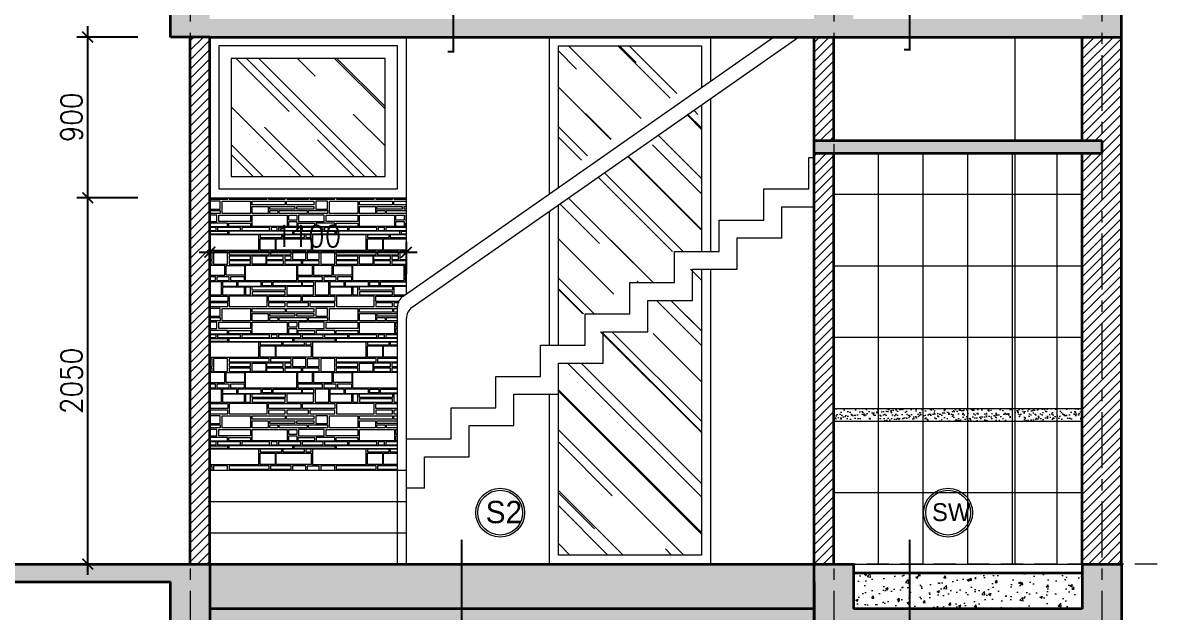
# Model space of a CAD drawing. Header units: millimetres. Extents: x -529782 to -142003, y -492574 to -273331.
# Drawn here: x -259214 to -252856, y -405222 to -401922 of the extents above; entities that cross this region are included whole.
import ezdxf

# ---------------------------------------------------------------- set-up
doc = ezdxf.new("R2010")
doc.units = ezdxf.units.MM
doc.header["$LTSCALE"] = 500
doc.header["$MEASUREMENT"] = 0
doc.header["$PDMODE"] = 3
doc.linetypes.add('CENTER', pattern=[2, 1.25, -0.25, 0.25, -0.25])
doc.linetypes.add('HIDDEN', pattern=[0.375, 0.25, -0.125])
doc.layers.get('0').update_dxf_attribs({"linetype": 'CONTINUOUS', "lineweight": 13})
doc.layers.get('Defpoints').update_dxf_attribs({"color": 255, "linetype": 'CONTINUOUS', "lineweight": 13})
for name, color, linetype, lineweight in [('1.cat 30', 30, 'CONTINUOUS', 35), ('1.cot', 2, 'CONTINUOUS', 35), ('2.thay 145', 145, 'CONTINUOUS', 18), ('3.manh 08', 8, 'CONTINUOUS', 9), ('4.dim 08', 8, 'CONTINUOUS', 13), ('5.noi that 15', 15, 'CONTINUOUS', 9), ('6.khuat 75', 75, 'HIDDEN', 18), ('7.tim 67', 67, 'CENTER', 9), ('8.vat lieu 08', 8, 'CONTINUOUS', 5), ('9.text \xad white', 7, 'CONTINUOUS', 15), ('CA.thay 145', 145, 'CONTINUOUS', 18)]:
    doc.layers.add(name, color=color, linetype=linetype, lineweight=lineweight)
doc.styles.add('CA.JSC1', font='')
doc.styles.get("Standard").update_dxf_attribs({"font": 'txt.shx', "width": 0.9})
doc.styles.get('CA.JSC1').set_extended_font_data('.VnAvantH')
doc.dimstyles.new('CA 60', dxfattribs={"dimscale": 0, "dimtxt": 120, "dimasz": 60, "dimexe": 60, "dimexo": 0, "dimgap": 30, "dimtad": 1, "dimdec": 0, "dimzin": 0, "dimdsep": 46, "dimtxsty": 'Standard', "dimblk": 'ARCHTICK', "dimcen": 0.09, "dimdle": 60, "dimclrd": 256, "dimclre": 256, "dimclrt": 7, "dimadec": 0, "dimazin": 0, "dimtfac": 1, "dimtdec": 0, "dimtix": 1, "dimtmove": 2, "dimatfit": 3, "dimldrblk": 'DOT', "dimfxl": 1, "dimtolj": 1, "dimtzin": 0, "dimarcsym": 0})
pattern_1 = [(45, (-63719.4, 0), (-26.5165043, 26.5165043), [])]

# ---------------------------------------------------------------- blocks, each defined once
blk = doc.blocks.new('_ArchTick')
at = {"color": 1, "linetype": 'ByBlock', "const_width": 0.15}
blk.add_lwpolyline([(-0.5, -0.5), (0.5, 0.5)], dxfattribs=at)
blk = doc.blocks.new('*D300')
at = {"layer": '4.dim 08', "lineweight": -2, "transparency": 16777216}
for p, q in [((-258850.4, -405012), (-258850.4, -402842)), ((-258569.4, -402902), (-258910.4, -402902)), ((-258569.4, -404952), (-258910.4, -404952))]:
    blk.add_line(p, q, dxfattribs=at)
at = {"layer": 'Defpoints', "color": 0, "transparency": 16777216}
for p in [(-258850.4, -402902), (-258569.4, -402902), (-258569.4, -404952)]:
    blk.add_point(p, dxfattribs=at)
at = {"layer": '4.dim 08', "lineweight": -2, "transparency": 16777216, "xscale": 60, "yscale": 60, "zscale": 60}
for p, rotation in [((-258850.4, -402902), 90), ((-258850.4, -404952), 270)]:
    blk.add_blockref('_ArchTick', p, dxfattribs=dict(at, rotation=rotation))
at = {"layer": '4.dim 08', "color": 7, "transparency": 16777216, "insert": (-258940.4, -403927), "char_height": 120, "attachment_point": 5, "rotation": 90}
blk.add_mtext('\\A1;2050', dxfattribs=at)
blk = doc.blocks.new('_DOT')
at = {"color": 1, "linetype": 'ByBlock'}
blk.add_line((-0.5, 0), (-1, 0), dxfattribs=at)
at = {"color": 1, "linetype": 'ByBlock', "const_width": 0.5}
blk.add_lwpolyline([(-0.25, 0, 1), (0.25, 0, 1)], format="xyb", close=True, dxfattribs=at)
blk = doc.blocks.new('*D301')
at = {"layer": '4.dim 08', "lineweight": -2, "transparency": 16777216}
for p, q in [((-258850.4, -402962), (-258850.4, -401942)), ((-258569.4, -402002), (-258910.4, -402002)), ((-258569.4, -402902), (-258910.4, -402902))]:
    blk.add_line(p, q, dxfattribs=at)
at = {"layer": 'Defpoints', "color": 0, "transparency": 16777216}
for p in [(-258850.4, -402002), (-258569.4, -402002), (-258569.4, -402902)]:
    blk.add_point(p, dxfattribs=at)
at = {"layer": '4.dim 08', "lineweight": -2, "transparency": 16777216, "xscale": 60, "yscale": 60, "zscale": 60}
for p, rotation in [((-258850.4, -402002), 90), ((-258850.4, -402902), 270)]:
    blk.add_blockref('_ArchTick', p, dxfattribs=dict(at, rotation=rotation))
at = {"layer": '4.dim 08', "color": 7, "transparency": 16777216, "insert": (-258940.4, -402452), "char_height": 120, "attachment_point": 5, "rotation": 90}
blk.add_mtext('\\A1;900', dxfattribs=at)
blk = doc.blocks.new('*D302')
at = {"layer": '4.dim 08', "lineweight": -2, "transparency": 16777216}
for p, q in [((-258227.2, -403206.5), (-257007.2, -403206.5)), ((-258167.2, -403328), (-258167.2, -403146.5)), ((-257067.2, -403328), (-257067.2, -403146.5))]:
    blk.add_line(p, q, dxfattribs=at)
at = {"layer": 'Defpoints', "color": 0, "transparency": 16777216}
for p in [(-257067.2, -403206.5), (-258167.2, -403328), (-257067.2, -403328)]:
    blk.add_point(p, dxfattribs=at)
at = {"layer": '4.dim 08', "lineweight": -2, "transparency": 16777216, "xscale": 60, "yscale": 60, "zscale": 60, "rotation": 180}
blk.add_blockref('_ArchTick', (-258167.2, -403206.5), dxfattribs=at)
at = {"layer": '4.dim 08', "lineweight": -2, "transparency": 16777216, "xscale": 60, "yscale": 60, "zscale": 60}
blk.add_blockref('_ArchTick', (-257067.2, -403206.5), dxfattribs=at)
at = {"layer": '4.dim 08', "color": 7, "transparency": 16777216, "insert": (-257617.2, -403116.5), "char_height": 120, "attachment_point": 5}
blk.add_mtext('\\A1;1100', dxfattribs=at)

msp = doc.modelspace()

# ---------------------------------------------------------------- hatches: boundary and pattern name
at = {"layer": '1.cot'}
for points in [[(-258167.2, -401652), (-259889.4, -401652), (-259889.4, -401752), (-258387.2, -401752), (-258387.2, -402002), (-258167.2, -402002), (-257067.2, -402002), (-253287.2, -402002), (-253067.2, -402002), (-253067.2, -401652), (-253287.2, -401652), (-253287.2, -401902), (-254567.2, -401902), (-254567.2, -401652), (-254787.2, -401652), (-254787.2, -401902), (-258167.2, -401902)], [(-253177.2, -402582), (-254787.2, -402582), (-254787.2, -402652), (-253177.2, -402652)], [(-253067.2, -404952), (-253287.2, -404952), (-253287.2, -405202), (-254211.9, -405202), (-254211.9, -405302), (-253287.2, -405302), (-253067.2, -405302)], [(-254787.2, -405202), (-258167.2, -405202), (-258167.2, -405302), (-257067.2, -405302), (-254787.2, -405302)]]:
    msp.add_hatch(color=256, dxfattribs=at).paths.add_polyline_path(points)
h = msp.add_hatch(color=256, dxfattribs=at)
h.paths.add_polyline_path([(-258167.2, -405302), (-258167.2, -404952), (-262077.2, -404952), (-262077.2, -405202), (-263177.2, -405202), (-263177.2, -404952), (-263397.2, -404952), (-263397.2, -405302), (-261857.2, -405302), (-261857.2, -405052), (-258387.2, -405052), (-258387.2, -405302)])
h.paths.add_polyline_path([(-254787.2, -404952), (-254787.2, -405302), (-254211.9, -405302), (-254211.9, -405202), (-254567.2, -405202), (-254567.2, -404952)])
at = {"layer": '4.dim 08'}
h = msp.add_hatch(dxfattribs=at)
h.set_pattern_fill('AR-SAND', color=256, scale=20, style=0)
h.set_pattern_definition([(37.5, (1926.645, 0), (-1.2598672, 38.5364754), [0, -30.4, 0, -34, 0, -32.5]), (7.5, (1926.645, 0), (35.395534, 56.4429213), [0, -16.4, 0, -27.4, 0, -10.5]), (327.5, (1902.045, 0), (62.2828372, 0.113181), [0, -10, 0, -36, 0, -47]), (317.5, (1902.045, 0), (60.122532, 17.553511), [0, -5, 0, -23.6, 0, -27])])
h.paths.add_polyline_path([(-254427.2, -404082), (-254677.2, -404082), (-254677.2, -404152), (-254427.2, -404152)])
h.paths.add_polyline_path([(-254177.2, -404082), (-254427.2, -404082), (-254427.2, -404152), (-254177.2, -404152)])
h.paths.add_polyline_path([(-253927.2, -404082), (-254177.2, -404082), (-254177.2, -404152), (-253927.2, -404152)])
h.paths.add_polyline_path([(-253677.2, -404082), (-253927.2, -404082), (-253927.2, -404152), (-253677.2, -404152)])
h.paths.add_polyline_path([(-253427.2, -404082), (-253662.2, -404082), (-253662.2, -404152), (-253427.2, -404152)])
h.paths.add_polyline_path([(-253287.2, -404082), (-253427.2, -404082), (-253427.2, -404152), (-253287.2, -404152)])
at = {"layer": '8.vat lieu 08'}
h = msp.add_hatch(dxfattribs=at)
h.set_pattern_fill('ANSI31', color=256, scale=300, style=0)
h.set_pattern_definition(pattern_1)
h.paths.add_polyline_path([(-254567.2, -408752), (-254787.2, -408752), (-254787.2, -409402), (-254567.2, -409402)])
h.paths.add_polyline_path([(-254567.2, -408202), (-254787.2, -408202), (-254787.2, -408652), (-254567.2, -408652)])
h.paths.add_polyline_path([(-254567.2, -405302), (-254787.2, -405302), (-254787.2, -405902), (-254567.2, -405902)])
h.paths.add_polyline_path([(-254677.2, -402652), (-254787.2, -402652), (-254787.2, -404952), (-254677.2, -404952)])
h.paths.add_polyline_path([(-254677.2, -402002), (-254787.2, -402002), (-254787.2, -402582), (-254677.2, -402582)])
h.paths.add_polyline_path([(-254677.2, -399352), (-254787.2, -399352), (-254787.2, -399532), (-254677.2, -399532)])
h.paths.add_polyline_path([(-254677.2, -399202), (-254787.2, -399202), (-254787.2, -399282), (-254677.2, -399282)])
h.paths.add_polyline_path([(-253067.2, -398130), (-253177.2, -398130), (-253177.2, -398352), (-253067.2, -398352)])
h = msp.add_hatch(dxfattribs=at)
h.set_pattern_fill('ANSI31', color=256, scale=300, style=0)
h.set_pattern_definition(pattern_1)
h.paths.add_polyline_path([(-253067.2, -398702), (-253287.2, -398702), (-253287.2, -399282), (-253177.2, -399282), (-253177.2, -399352), (-253287.2, -399352), (-253287.2, -401652), (-253067.2, -401652)])
h.paths.add_polyline_path([(-253067.2, -402002), (-253287.2, -402002), (-253287.2, -402582), (-253177.2, -402582), (-253177.2, -402652), (-253287.2, -402652), (-253287.2, -404952), (-253067.2, -404952)])
h.paths.add_polyline_path([(-253067.2, -405302), (-253287.2, -405302), (-253287.2, -408652), (-253067.2, -408652)])
h.paths.add_polyline_path([(-253067.2, -408752), (-253287.2, -408752), (-253287.2, -409402), (-253067.2, -409402)])
h = msp.add_hatch(dxfattribs=at)
h.set_pattern_fill('ANSI31', color=256, scale=300, style=0)
h.set_pattern_definition(pattern_1)
h.paths.add_polyline_path([(-258167.2, -402002), (-258277.2, -402002), (-258277.2, -404952), (-258167.2, -404952)])
h = msp.add_hatch(dxfattribs=at)
h.set_pattern_fill('AR-RROOF', color=256, scale=300, angle=315, style=0)
h.set_pattern_definition([(315, (1836.65, -36466.5), (678.8225, -254.55844), [4500, -600, 1500, -300]), (315, (2224.85, -36642.57), (70.00357, 494.26764), [900, -99, 1800, -225]), (315, (2123.02, -36392.25), (1245.21504, -960.95812), [2400, -420, 1200, -300])])
h.paths.add_polyline_path([(-255417.2, -402221.5), (-255417.2, -402052), (-256217.2, -402052), (-256217.2, -402781.5)])
h.paths.add_polyline_path([(-255417.2, -403302), (-255557.2, -403302), (-255557.2, -403477), (-255807.2, -403477), (-255807.2, -403652), (-256057.2, -403652), (-256057.2, -403827), (-256217.2, -403827), (-256217.2, -404902), (-255417.2, -404902)])
h.paths.add_polyline_path([(-255417.2, -402382.2), (-256217.2, -402942.2), (-256217.2, -403727), (-256157.2, -403727), (-256157.2, -403552), (-255907.2, -403552), (-255907.2, -403377), (-255657.2, -403377), (-255657.2, -403202), (-255417.2, -403202)])
h = msp.add_hatch(dxfattribs=at)
h.set_pattern_fill('AR-RROOF', color=256, scale=300, angle=315, style=0)
h.set_pattern_definition([(315, (30665.15, -36466.5), (678.82251, -254.55844), [4500, -600, 1500, -300]), (315, (31053.35, -36642.57), (70.00357, 494.26764), [900, -99, 1800, -225]), (315, (30951.52, -36392.25), (1245.21504, -960.958116), [2400, -420, 1200, -300])])
h.paths.add_polyline_path([(-257187.2, -402122), (-258047.2, -402122), (-258047.2, -402782), (-257187.2, -402782)])
h = msp.add_hatch(dxfattribs=at)
h.set_pattern_fill('FLDSTONE', color=250, scale=600, style=0, pattern_type=2)
h.set_pattern_definition([(180, (30745, -36074.74), (-7e-14, -600), [74.9442, -525.0558]), (270, (30745, -36027.3), (600, -1e-13), [47.4408, -552.5592]), (180, (30864.93, -36463), (-7e-14, -600), [194.8548, -405.1452]), (270, (30864.93, -36399.33), (600, -1e-13), [63.6702, -536.3298]), (0, (30670.1, -36399.33), (0, 600), [194.8548, -405.1452]), (90, (30670.1, -36463), (-600, 4e-14), [63.6702, -536.3298]), (180, (30919.9, -36463), (-7e-14, -600), [46.2156, -553.7844]), (270, (30919.9, -36434.3), (600, -1e-13), [28.7142, -571.2858]), (0, (30873.7, -36434.3), (0, 600), [46.2156, -553.7844]), (90, (30873.7, -36463), (-600, 4e-14), [28.7142, -571.2858]), (180, (31018.6, -36463), (-7e-14, -600), [91.182, -508.818]), (270, (31018.6, -36444.3), (600, -1e-13), [18.7266, -581.2734]), (0, (30927.4, -36444.3), (0, 600), [91.182, -508.818]), (90, (30927.4, -36463), (-600, 4e-14), [18.7266, -581.2734]), (180, (31072.3, -36399.33), (-7e-14, -600), [143.643, -456.357]), (90, (31072.3, -36434.3), (-600, 4e-14), [34.9566, -565.0434]), (0, (30928.64, -36434.3), (0, 600), [143.643, -456.357]), (270, (30928.64, -36399.33), (600, -1e-13), [34.9566, -565.0434]), (270, (30919.9, -36399.33), (600, -1e-13), [27.4656, -572.5344]), (0, (30873.7, -36399.33), (0, 600), [46.2156, -553.7844]), (90, (30873.7, -36426.8), (-600, 4e-14), [27.4656, -572.5344]), (180, (30919.9, -36426.8), (-7e-14, -600), [46.2156, -553.7844]), (180, (31131, -36444.3), (-7e-14, -600), [103.6728, -496.3272]), (90, (31131, -36463), (-600, 4e-14), [18.7266, -581.2734]), (0, (31027.3, -36463), (0, 600), [103.6728, -496.3272]), (270, (31027.3, -36444.3), (600, -1e-13), [18.7266, -581.2734]), (180, (31259.64, -36463), (-7e-14, -600), [121.1598, -478.8402]), (270, (31259.64, -36444.3), (600, -1e-13), [18.7266, -581.2734]), (0, (31138.5, -36444.3), (0, 600), [121.1598, -478.8402]), (90, (31138.5, -36463), (-600, 4e-14), [18.7266, -581.2734]), (180, (31259.64, -36434.3), (-7e-14, -600), [177.3678, -422.6322]), (270, (31259.64, -36399.33), (600, -1e-13), [34.9566, -565.0434]), (0, (31082.3, -36399.33), (0, 600), [177.3678, -422.6322]), (90, (31082.3, -36434.3), (-600, 4e-14), [34.9566, -565.0434]), (270, (31259.64, -36321.93), (600, -1e-13), [68.664, -531.336]), (0, (31102.26, -36321.93), (0, 600), [157.383, -442.617]), (90, (31102.26, -36390.6), (-600, 4e-14), [68.664, -531.336]), (180, (31259.64, -36390.6), (-7e-14, -600), [157.383, -442.617]), (270, (31089.77, -36373.1), (600, -1e-13), [17.478, -582.522]), (0, (30984.85, -36373.1), (0, 600), [104.922, -495.078]), (90, (30984.85, -36390.6), (-600, 4e-14), [17.478, -582.522]), (180, (31089.77, -36390.6), (-7e-14, -600), [104.922, -495.078]), (0, (31026.06, -36365.6), (0, 600), [63.7026, -536.2974]), (270, (31026.06, -36321.93), (600, -1e-13), [43.6956, -556.3044]), (180, (31089.77, -36321.93), (-7e-14, -600), [63.7026, -536.2974]), (90, (31089.77, -36365.6), (-600, 4e-14), [43.6956, -556.3044]), (0, (30821.2, -36373.1), (0, 600), [154.8846, -445.1154]), (90, (30821.2, -36390.6), (-600, 4e-14), [17.478, -582.522]), (180, (30976.1, -36390.6), (-7e-14, -600), [154.8846, -445.1154]), (270, (30976.1, -36373.1), (600, -1e-13), [17.478, -582.522]), (270, (31014.8, -36350.64), (600, -1e-13), [14.9814, -585.0186]), (0, (30918.64, -36350.64), (0, 600), [96.1782, -503.8218]), (90, (30918.64, -36365.6), (-600, 4e-14), [14.9814, -585.0186]), (180, (31014.8, -36365.6), (-7e-14, -600), [96.1782, -503.8218]), (270, (31014.8, -36321.93), (600, -1e-13), [19.9752, -580.0248]), (0, (30861.2, -36321.93), (0, 600), [153.6354, -446.3646]), (90, (30861.2, -36341.9), (-600, 4e-14), [19.9752, -580.0248]), (180, (31014.8, -36341.9), (-7e-14, -600), [153.6354, -446.3646]), (0, (30767.5, -36350.64), (0, 600), [141.1452, -458.8548]), (90, (30767.5, -36365.6), (-600, 4e-14), [14.9814, -585.0186]), (180, (30908.65, -36365.6), (-7e-14, -600), [141.1452, -458.8548]), (270, (30908.65, -36350.64), (600, -1e-13), [14.9814, -585.0186]), (0, (30767.5, -36373.1), (0, 600), [44.9664, -555.0336]), (90, (30767.5, -36390.6), (-600, 4e-14), [17.478, -582.522]), (180, (30812.5, -36390.6), (-7e-14, -600), [44.9664, -555.0336]), (270, (30812.5, -36373.1), (600, -1e-13), [17.478, -582.522]), (270, (30758.76, -36350.64), (600, -1e-13), [39.9498, -560.0502]), (0, (30670.1, -36350.64), (0, 600), [88.6842, -511.3158]), (90, (30670.1, -36390.6), (-600, 4e-14), [39.9498, -560.0502]), (180, (30758.76, -36390.6), (-7e-14, -600), [88.6842, -511.3158]), (270, (30853.7, -36321.93), (600, -1e-13), [19.9752, -580.0248]), (0, (30670.1, -36321.93), (0, 600), [183.6132, -416.3868]), (90, (30670.1, -36341.9), (-600, 4e-14), [19.9752, -580.0248]), (180, (30853.7, -36341.9), (-7e-14, -600), [183.6132, -416.3868]), (270, (30761.26, -36290.7), (600, -1e-13), [19.9752, -580.0248]), (180, (30853.7, -36290.7), (-7e-14, -600), [92.4312, -507.5688]), (90, (30853.7, -36310.7), (-600, 4e-14), [19.9752, -580.0248]), (0, (30761.26, -36310.7), (0, 600), [92.4312, -507.5688]), (180, (30942.4, -36282), (-7e-14, -600), [181.1154, -418.8846]), (270, (30942.4, -36253.27), (600, -1e-13), [28.7142, -571.2858]), (0, (30761.26, -36253.27), (0, 600), [181.1154, -418.8846]), (90, (30761.26, -36282), (-600, 4e-14), [28.7142, -571.2858]), (180, (30983.6, -36290.7), (-7e-14, -600), [121.1598, -478.8402]), (90, (30983.6, -36310.7), (-600, 4e-14), [19.9752, -580.0248]), (0, (30862.44, -36310.7), (0, 600), [121.1598, -478.8402]), (270, (30862.44, -36290.7), (600, -1e-13), [19.9752, -580.0248]), (180, (31132.24, -36290.7), (-7e-14, -600), [139.896, -460.104]), (90, (31132.24, -36310.7), (-600, 4e-14), [19.9752, -580.0248]), (0, (30992.34, -36310.7), (0, 600), [139.896, -460.104]), (270, (30992.34, -36290.7), (600, -1e-13), [19.9752, -580.0248]), (180, (31132.24, -36282), (-7e-14, -600), [181.1154, -418.8846]), (270, (31132.24, -36253.27), (600, -1e-13), [28.7142, -571.2858]), (0, (30951.1, -36253.27), (0, 600), [181.1154, -418.8846]), (90, (30951.1, -36282), (-600, 4e-14), [28.7142, -571.2858]), (270, (30670.1, -36228.3), (600, -1e-13), [17.478, -582.522]), (180, (30853.7, -36228.3), (-7e-14, -600), [183.6132, -416.3868]), (90, (30853.7, -36245.8), (-600, 4e-14), [17.478, -582.522]), (0, (30670.1, -36245.8), (0, 600), [183.6132, -416.3868]), (270, (30853.7, -36199.6), (600, -1e-13), [19.9752, -580.0248]), (0, (30670.1, -36199.6), (0, 600), [183.6132, -416.3868]), (90, (30670.1, -36219.56), (-600, 4e-14), [19.9752, -580.0248]), (180, (30853.7, -36219.56), (-7e-14, -600), [183.6132, -416.3868]), (180, (31012.3, -36199.6), (-7e-14, -600), [149.8884, -450.1116]), (90, (31012.3, -36245.8), (-600, 4e-14), [46.1922, -553.8078]), (0, (30862.44, -36245.8), (0, 600), [149.8884, -450.1116]), (270, (30862.44, -36199.6), (600, -1e-13), [46.1922, -553.8078]), (180, (30777.5, -36194.6), (-7e-14, -600), [49.9626, -550.0374]), (270, (30777.5, -36173.37), (600, -1e-13), [21.2232, -578.7768]), (0, (30727.54, -36173.37), (0, 600), [49.9626, -550.0374]), (90, (30727.54, -36194.6), (-600, 4e-14), [21.2232, -578.7768]), (180, (30944.9, -36195.84), (-7e-14, -600), [158.6322, -441.3678]), (270, (30944.9, -36173.37), (600, -1e-13), [22.4718, -577.5282]), (0, (30786.24, -36173.37), (0, 600), [158.6322, -441.3678]), (90, (30786.24, -36195.84), (-600, 4e-14), [22.4718, -577.5282]), (180, (31012.3, -36195.84), (-7e-14, -600), [61.2042, -538.7958]), (270, (31012.3, -36173.37), (600, -1e-13), [22.4718, -577.5282]), (0, (30951.1, -36173.37), (0, 600), [61.2042, -538.7958]), (90, (30951.1, -36195.84), (-600, 4e-14), [22.4718, -577.5282]), (180, (31098.5, -36173.37), (-7e-14, -600), [77.4426, -522.5574]), (90, (31098.5, -36245.8), (-600, 4e-14), [72.4092, -527.5908]), (0, (31021.07, -36245.8), (0, 600), [77.4426, -522.5574]), (270, (31021.07, -36173.37), (600, -1e-13), [72.4092, -527.5908]), (180, (31183.45, -36173.37), (-7e-14, -600), [79.9404, -520.0596]), (90, (31183.45, -36197.1), (-600, 4e-14), [23.7204, -576.2796]), (0, (31103.5, -36197.1), (0, 600), [79.9404, -520.0596]), (270, (31103.5, -36173.37), (600, -1e-13), [23.7204, -576.2796]), (180, (31225.9, -36202.1), (-7e-14, -600), [122.409, -477.591]), (90, (31225.9, -36245.8), (-600, 4e-14), [43.6956, -556.3044]), (0, (31103.5, -36245.8), (0, 600), [122.409, -477.591]), (270, (31103.5, -36202.1), (600, -1e-13), [43.6956, -556.3044]), (180, (31259.64, -36202.1), (-7e-14, -600), [27.4794, -572.5206]), (90, (31259.64, -36245.8), (-600, 4e-14), [43.6956, -556.3044]), (0, (31232.16, -36245.8), (0, 600), [27.4794, -572.5206]), (270, (31232.16, -36202.1), (600, -1e-13), [43.6956, -556.3044]), (180, (31352.5, -36253.27), (-7e-14, -600), [211.539, -388.461]), (90, (31352.5, -36310.7), (-600, 4e-14), [57.4284, -542.5716]), (0, (31141, -36310.7), (0, 600), [211.539, -388.461]), (270, (31141, -36253.27), (600, -1e-13), [57.4284, -542.5716]), (180, (31320.04, -36173.37), (-7e-14, -600), [130.3494, -469.6506]), (90, (31320.04, -36197.1), (-600, 4e-14), [23.7204, -576.2796]), (0, (31189.7, -36197.1), (0, 600), [130.3494, -469.6506]), (270, (31189.7, -36173.37), (600, -1e-13), [23.7204, -576.2796]), (270, (30924.9, -36144.65), (600, -1e-13), [21.2232, -578.7768]), (180, (31063.54, -36144.65), (-7e-14, -600), [138.6468, -461.3532]), (90, (31063.54, -36165.9), (-600, 4e-14), [21.2232, -578.7768]), (0, (30924.9, -36165.9), (0, 600), [138.6468, -461.3532]), (270, (30923.64, -36081), (600, -1e-13), [54.9312, -545.0688]), (180, (31006.1, -36081), (-7e-14, -600), [82.4388, -517.5612]), (90, (31006.1, -36135.9), (-600, 4e-14), [54.9312, -545.0688]), (0, (30923.64, -36135.9), (0, 600), [82.4388, -517.5612]), (180, (31117.25, -36081), (-7e-14, -600), [104.922, -495.078]), (90, (31117.25, -36135.9), (-600, 4e-14), [54.9312, -545.0688]), (0, (31012.3, -36135.9), (0, 600), [104.922, -495.078]), (270, (31012.3, -36081), (600, -1e-13), [54.9312, -545.0688]), (180, (31139.7, -36144.65), (-7e-14, -600), [68.6988, -531.3012]), (90, (31139.7, -36165.9), (-600, 4e-14), [21.2232, -578.7768]), (0, (31071.03, -36165.9), (0, 600), [68.6988, -531.3012]), (270, (31071.03, -36144.65), (600, -1e-13), [21.2232, -578.7768]), (180, (31225.9, -36144.65), (-7e-14, -600), [78.6912, -521.3088]), (90, (31225.9, -36165.9), (-600, 4e-14), [21.2232, -578.7768]), (0, (31147.2, -36165.9), (0, 600), [78.6912, -521.3088]), (270, (31147.2, -36144.65), (600, -1e-13), [21.2232, -578.7768]), (180, (31225.9, -36135.9), (-7e-14, -600), [101.175, -498.825]), (270, (31225.9, -36081), (600, -1e-13), [54.9312, -545.0688]), (0, (31124.74, -36081), (0, 600), [101.175, -498.825]), (90, (31124.74, -36135.9), (-600, 4e-14), [54.9312, -545.0688]), (180, (30843.7, -36056), (-7e-14, -600), [93.6804, -506.3196]), (90, (30843.7, -36074.74), (-600, 4e-14), [18.7266, -581.2734]), (0, (30750, -36074.74), (0, 600), [93.6804, -506.3196]), (270, (30750, -36056), (600, -1e-13), [18.7266, -581.2734]), (180, (30944.9, -36056), (-7e-14, -600), [93.6804, -506.3196]), (90, (30944.9, -36074.74), (-600, 4e-14), [18.7266, -581.2734]), (0, (30851.2, -36074.74), (0, 600), [93.6804, -506.3196]), (270, (30851.2, -36056), (600, -1e-13), [18.7266, -581.2734]), (180, (31044.8, -36056), (-7e-14, -600), [93.6804, -506.3196]), (90, (31044.8, -36074.74), (-600, 4e-14), [18.7266, -581.2734]), (0, (30951.1, -36074.74), (0, 600), [93.6804, -506.3196]), (270, (30951.1, -36056), (600, -1e-13), [18.7266, -581.2734]), (180, (31131, -36002.33), (-7e-14, -600), [77.4426, -522.5574]), (90, (31131, -36074.74), (-600, 4e-14), [72.4092, -527.5908]), (0, (31053.54, -36074.74), (0, 600), [77.4426, -522.5574]), (270, (31053.54, -36002.33), (600, -1e-13), [72.4092, -527.5908]), (0, (30670.1, -36027.3), (0, 600), [74.9442, -525.0558]), (90, (30670.1, -36074.74), (-600, 4e-14), [47.4408, -552.5592]), (180, (30842.45, -36028.55), (-7e-14, -600), [93.6804, -506.3196]), (90, (30842.45, -36047.3), (-600, 4e-14), [18.7266, -581.2734]), (0, (30748.8, -36047.3), (0, 600), [93.6804, -506.3196]), (270, (30748.8, -36028.55), (600, -1e-13), [18.7266, -581.2734]), (180, (30887.4, -36028.55), (-7e-14, -600), [36.2232, -563.7768]), (90, (30887.4, -36047.3), (-600, 4e-14), [18.7266, -581.2734]), (0, (30851.2, -36047.3), (0, 600), [36.2232, -563.7768]), (270, (30851.2, -36028.55), (600, -1e-13), [18.7266, -581.2734]), (180, (30887.4, -36002.33), (-7e-14, -600), [116.1636, -483.8364]), (90, (30887.4, -36021.06), (-600, 4e-14), [18.7266, -581.2734]), (0, (30771.25, -36021.06), (0, 600), [116.1636, -483.8364]), (270, (30771.25, -36002.33), (600, -1e-13), [18.7266, -581.2734]), (180, (30968.6, -36002.33), (-7e-14, -600), [73.695, -526.305]), (90, (30968.6, -36047.3), (-600, 4e-14), [44.9436, -555.0564]), (0, (30894.9, -36047.3), (0, 600), [73.695, -526.305]), (270, (30894.9, -36002.33), (600, -1e-13), [44.9436, -555.0564]), (180, (31044.8, -36003.6), (-7e-14, -600), [68.6988, -531.3012]), (90, (31044.8, -36047.3), (-600, 4e-14), [43.6956, -556.3044]), (0, (30976.1, -36047.3), (0, 600), [68.6988, -531.3012]), (270, (30976.1, -36003.6), (600, -1e-13), [43.6956, -556.3044]), (180, (31259.64, -36028.55), (-7e-14, -600), [119.9106, -480.0894]), (90, (31259.64, -36047.3), (-600, 4e-14), [18.7266, -581.2734]), (0, (31139.7, -36047.3), (0, 600), [119.9106, -480.0894]), (270, (31139.7, -36028.55), (600, -1e-13), [18.7266, -581.2734]), (180, (31259.64, -36056), (-7e-14, -600), [119.9106, -480.0894]), (90, (31259.64, -36074.74), (-600, 4e-14), [18.7266, -581.2734]), (0, (31139.7, -36074.74), (0, 600), [119.9106, -480.0894]), (270, (31139.7, -36056), (600, -1e-13), [18.7266, -581.2734]), (180, (30998.6, -35994.84), (-7e-14, -600), [194.8548, -405.1452]), (270, (30998.6, -35931.17), (600, -1e-13), [63.6702, -536.3298]), (0, (30803.7, -35931.17), (0, 600), [194.8548, -405.1452]), (90, (30803.7, -35994.84), (-600, 4e-14), [63.6702, -536.3298]), (270, (30797.5, -35931.17), (600, -1e-13), [63.6702, -536.3298]), (0, (30713.8, -35931.17), (0, 600), [83.688, -516.312]), (90, (30713.8, -35994.84), (-600, 4e-14), [63.6702, -536.3298]), (180, (30797.5, -35994.84), (-7e-14, -600), [83.688, -516.312]), (180, (30834.96, -35909.95), (-7e-14, -600), [121.1598, -478.8402]), (90, (30834.96, -35924.9), (-600, 4e-14), [14.9814, -585.0186]), (0, (30713.8, -35924.9), (0, 600), [121.1598, -478.8402]), (270, (30713.8, -35909.95), (600, -1e-13), [14.9814, -585.0186]), (180, (30962.36, -35909.95), (-7e-14, -600), [121.1598, -478.8402]), (90, (30962.36, -35924.9), (-600, 4e-14), [14.9814, -585.0186]), (0, (30841.2, -35924.9), (0, 600), [121.1598, -478.8402]), (270, (30841.2, -35909.95), (600, -1e-13), [14.9814, -585.0186]), (180, (30998.6, -35909.95), (-7e-14, -600), [28.7286, -571.2714]), (90, (30998.6, -35924.9), (-600, 4e-14), [14.9814, -585.0186]), (0, (30969.86, -35924.9), (0, 600), [28.7286, -571.2714]), (270, (30969.86, -35909.95), (600, -1e-13), [14.9814, -585.0186]), (180, (31131, -35906.2), (-7e-14, -600), [226.0818, -373.9182]), (270, (31131, -35890), (600, -1e-13), [16.23, -583.77]), (0, (30904.9, -35890), (0, 600), [226.0818, -373.9182]), (90, (30904.9, -35906.2), (-600, 4e-14), [16.23, -583.77]), (180, (30810, -35868.75), (-7e-14, -600), [34.974, -565.026]), (90, (30810, -35885), (-600, 4e-14), [16.23, -583.77]), (0, (30775, -35885), (0, 600), [34.974, -565.026]), (270, (30775, -35868.75), (600, -1e-13), [16.23, -583.77]), (180, (30942.4, -35868.75), (-7e-14, -600), [124.9068, -475.0932]), (90, (30942.4, -35885), (-600, 4e-14), [16.23, -583.77]), (0, (30817.47, -35885), (0, 600), [124.9068, -475.0932]), (270, (30817.47, -35868.75), (600, -1e-13), [16.23, -583.77]), (180, (31067.3, -35868.75), (-7e-14, -600), [118.662, -481.338]), (90, (31067.3, -35885), (-600, 4e-14), [16.23, -583.77]), (0, (30948.6, -35885), (0, 600), [118.662, -481.338]), (270, (30948.6, -35868.75), (600, -1e-13), [16.23, -583.77]), (180, (31204.7, -35868.75), (-7e-14, -600), [129.9036, -470.0964]), (90, (31204.7, -35885), (-600, 4e-14), [16.23, -583.77]), (0, (31074.8, -35885), (0, 600), [129.9036, -470.0964]), (270, (31074.8, -35868.75), (600, -1e-13), [16.23, -583.77]), (180, (31519.9, -36081), (-7e-14, -600), [288.9816, -311.0184]), (90, (31519.9, -36165.9), (-600, 4e-14), [84.894, -515.106]), (0, (31230.9, -36165.9), (0, 600), [288.9816, -311.0184]), (270, (31230.9, -36081), (600, -1e-13), [84.894, -515.106]), (180, (31363.76, -36002.33), (-7e-14, -600), [224.0298, -375.9702]), (90, (31363.76, -36021.06), (-600, 4e-14), [18.7266, -581.2734]), (0, (31139.7, -36021.06), (0, 600), [224.0298, -375.9702]), (270, (31139.7, -36002.33), (600, -1e-13), [18.7266, -581.2734]), (180, (31306.3, -35909.95), (-7e-14, -600), [298.974, -301.026]), (90, (31306.3, -35994.84), (-600, 4e-14), [84.894, -515.106]), (0, (31007.3, -35994.84), (0, 600), [298.974, -301.026]), (270, (31007.3, -35909.95), (600, -1e-13), [84.894, -515.106]), (180, (31496.16, -35890), (-7e-14, -600), [357.6804, -242.3196]), (90, (31496.16, -35906.2), (-600, 4e-14), [16.23, -583.77]), (0, (31138.5, -35906.2), (0, 600), [357.6804, -242.3196]), (270, (31138.5, -35890), (600, -1e-13), [16.23, -583.77]), (180, (31366.26, -35868.75), (-7e-14, -600), [155.331, -444.669]), (90, (31366.26, -35885), (-600, 4e-14), [16.23, -583.77]), (0, (31210.9, -35885), (0, 600), [155.331, -444.669]), (270, (31210.9, -35868.75), (600, -1e-13), [16.23, -583.77])])
h.paths.add_polyline_path([(-257117.2, -403513.5, -0.244735), (-257085.2, -403452.1), (-257067.2, -403439.5), (-257067.2, -402902), (-258167.2, -402902), (-258167.2, -404427), (-257117.2, -404427)])
h = msp.add_hatch(dxfattribs=at)
h.set_pattern_fill('AR-CONC', color=256, scale=20, style=0)
h.set_pattern_definition([(50, (1926.65, 0), (143.452037, -12.550427), [15, -165]), (355, (1926.65, 0), (-27.750267, 150.438427), [12, -132]), (100.4514, (1938.6, -1.05), (115.701876, 137.88791), [12.74804, -140.228422]), (46.1842, (1926.65, 40), (213.44821, -33.1038), [22.5, -247.5]), (96.6356, (1944.43, 37.24), (186.93254, 194.82357), [19.12206, -210.3426]), (351.1842, (1926.65, 40), (186.93239, 194.82372), [18, -198]), (21, (1946.65, 30), (119.38141, -80.523778), [15, -165]), (326, (1946.65, 30), (48.663066, 145.03001), [12, -132]), (71.4514, (1956.6, 23.29), (168.044526, 64.5061), [12.74804, -140.228422]), (37.5, (1926.645, 0), (2.431971, 66.578771), [0, -130.4, 0, -134, 0, -132.5]), (7.5, (1926.645, 0), (52.613907, 78.882342), [0, -76.4, 0, -127.4, 0, -50.5]), (327.5, (1882.045, 0), (106.764487, -4.5109743), [0, -50, 0, -156, 0, -207]), (317.5, (1862.05, 0), (116.637234, 20.020996), [0, -65, 0, -103.6, 0, -147])])
h.paths.add_polyline_path([(-254787.2, -404952), (-258167.2, -404952), (-258167.2, -405202), (-254787.2, -405202)])
h = msp.add_hatch(dxfattribs=at)
h.set_pattern_fill('AR-CONC', color=256, scale=20, style=0)
h.set_pattern_definition([(50, (-63719.4, 0), (143.452037, -12.550427), [15, -165]), (355, (-63719.4, 0), (-27.750267, 150.438427), [12, -132]), (100.4514, (-63707.45, -1.05), (115.701876, 137.88791), [12.74804, -140.228422]), (46.1842, (-63719.4, 40), (213.44821, -33.1038), [22.5, -247.5]), (96.6356, (-63701.61, 37.24), (186.93254, 194.82357), [19.12206, -210.3426]), (351.1842, (-63719.4, 40), (186.93239, 194.82372), [18, -198]), (21, (-63699.4, 30), (119.38141, -80.523778), [15, -165]), (326, (-63699.4, 30), (48.663066, 145.03001), [12, -132]), (71.4514, (-63689.45, 23.29), (168.044526, 64.5061), [12.74804, -140.228422]), (37.5, (-63719.4, 0), (2.431971, 66.578771), [0, -130.4, 0, -134, 0, -132.5]), (7.5, (-63719.4, 0), (52.613907, 78.882342), [0, -76.4, 0, -127.4, 0, -50.5]), (327.5, (-63764, 0), (106.764487, -4.5109743), [0, -50, 0, -156, 0, -207]), (317.5, (-63784, 0), (116.637234, 20.020996), [0, -65, 0, -103.6, 0, -147])])
h.paths.add_polyline_path([(-253287.2, -405002), (-254567.2, -405002), (-254567.2, -405202), (-253287.2, -405202)])

# ---------------------------------------------------------------- linework, layer by layer
at = {"layer": '1.cat 30'}
for p, q in [((-253067.2, -404952), (-253067.2, -401652)), ((-258387.2, -402002), (-258387.2, -401752)), ((-258167.2, -402002), (-258387.2, -402002)), ((-258277.2, -404952), (-258277.2, -402002)), ((-258167.2, -404952), (-258167.2, -402002)), ((-258167.2, -402002), (-253287.2, -402002)), ((-254787.2, -404952), (-254787.2, -402002)), ((-254677.2, -402582), (-254677.2, -402002)), ((-253287.2, -402002), (-253067.2, -402002)), ((-253287.2, -402582), (-253287.2, -402002)), ((-254787.2, -402582), (-253177.2, -402582)), ((-253177.2, -402582), (-253177.2, -402652)), ((-254787.2, -402652), (-253177.2, -402652)), ((-254677.2, -404952), (-254677.2, -402652)), ((-253287.2, -404952), (-253287.2, -402652)), ((-263397.2, -404952), (-254567.2, -404952)), ((-258167.2, -404952), (-258167.2, -405302)), ((-254787.2, -406052), (-254787.2, -404952)), ((-254567.2, -404952), (-254567.2, -405202)), ((-253287.2, -404952), (-253287.2, -405202)), ((-253287.2, -404952), (-253067.2, -404952)), ((-253067.2, -404952), (-253067.2, -409402)), ((-261857.2, -405052), (-258387.2, -405052)), ((-258387.2, -405302), (-258387.2, -405052)), ((-254787.2, -405052), (-254787.2, -405302)), ((-254567.2, -405002), (-253287.2, -405002)), ((-253287.2, -405202), (-254567.2, -405202))]:
    msp.add_line(p, q, dxfattribs=at)
at = {"layer": '1.cot'}
msp.add_line((-254787.2, -405202), (-258167.2, -405202), dxfattribs=at)
at = {"layer": '2.thay 145'}
for centre in [(-256542.8, -404664.2), (-254037.2, -404664.2)]:
    msp.add_circle(centre, 125.4, dxfattribs=at)
at = {"layer": '3.manh 08', "color": 8}
for centre in [(-256542.8, -404664.2), (-254037.2, -404664.2)]:
    msp.add_circle(centre, 136.8, dxfattribs=at)
at = {"layer": '5.noi that 15', "color": 2, "ltscale": 5}
for points in [[(-256805.2, -401520.5, 11.2, 11.2, 0), (-256805.2, -402083.2, 11.2, 11.2, 0), (-256835.9, -402083.2, 0, 0, 0), (-256835.9, -401368.8, 0, 0, 0), (-256726.8, -401368.8, 0, 0, 0)], [(-254252.4, -401509.8, 11.2, 11.2, 0), (-254252.4, -402072.5, 11.2, 11.2, 0), (-254283.1, -402072.5, 0, 0, 0), (-254283.1, -401358.1, 0, 0, 0), (-254174, -401358.1, 0, 0, 0)], [(-256758, -404815.9, 11.2, 11.2, 0), (-256758, -405378.6, 11.2, 11.2, 0), (-256788.7, -405378.6, 0, 0, 0), (-256788.7, -404664.2, 0, 0, 0), (-256679.6, -404664.2, 0, 0, 0)], [(-254252.4, -404815.9, 11.2, 11.2, 0), (-254252.4, -405378.6, 11.2, 11.2, 0), (-254283.1, -405378.6, 0, 0, 0), (-254283.1, -404664.2, 0, 0, 0), (-254174, -404664.2, 0, 0, 0)]]:
    msp.add_lwpolyline(points, format="xyseb", dxfattribs=at)
at = {"layer": '6.khuat 75'}
msp.add_line((-249680.7, -404952), (-270967, -404952), dxfattribs=at)
at = {"layer": '7.tim 67', "ltscale": 0.5}
for p, q in [((-258277.2, -394102.7), (-258277.2, -410699.5)), ((-254677.2, -394102.7), (-254677.2, -410699.5)), ((-253177.2, -394102.7), (-253177.2, -410699.5))]:
    msp.add_line(p, q, dxfattribs=at)
at = {"layer": '8.vat lieu 08'}
for p, q in [((-254427.2, -404952), (-254427.2, -402652)), ((-254177.2, -404952), (-254177.2, -402652)), ((-253927.2, -404952), (-253927.2, -402652)), ((-253677.2, -404952), (-253677.2, -402652)), ((-253427.2, -404952), (-253427.2, -402652)), ((-254677.2, -402882), (-253287.2, -402882)), ((-254677.2, -403282), (-253287.2, -403282)), ((-254677.2, -403682), (-253287.2, -403682)), ((-254677.2, -404082), (-253287.2, -404082)), ((-254677.2, -404152), (-253287.2, -404152)), ((-254677.2, -404552), (-253287.2, -404552))]:
    msp.add_line(p, q, dxfattribs=at)
at = {"layer": 'CA.thay 145'}
for p, q in [((-258167.2, -402002), (-254787.2, -402002)), ((-257085.2, -403452.1), (-255013.6, -402002)), ((-257067.2, -403439.5), (-257067.2, -402002)), ((-257035.2, -403514.8), (-254874.1, -402002)), ((-253662.2, -402582), (-253662.2, -402002)), ((-253662.2, -404952), (-253662.2, -402652)), ((-257117.2, -404952), (-257117.2, -403513.5)), ((-257067.2, -404952), (-257067.2, -403576.2)), ((-258177.2, -404427), (-257067.2, -404427)), ((-257067.2, -404952), (-257067.2, -404427)), ((-256967.2, -404527), (-257067.2, -404527)), ((-258177.2, -404602), (-257067.2, -404602)), ((-258177.2, -404777), (-257067.2, -404777)), ((-254567.2, -404952), (-253287.2, -404952))]:
    msp.add_line(p, q, dxfattribs=at)
for points in [[(-258167.2, -402902), (-257067.2, -402902), (-257067.2, -402002), (-258167.2, -402002)], [(-258117.2, -402852), (-257117.2, -402852), (-257117.2, -402052), (-258117.2, -402052)], [(-258047.2, -402782), (-257187.2, -402782), (-257187.2, -402122), (-258047.2, -402122)]]:
    msp.add_lwpolyline(points, close=True, dxfattribs=at)
for points in [[(-256267.2, -402879.5), (-256267.2, -402002), (-255367.2, -402002), (-255367.2, -402249.5)], [(-256217.2, -402844.5), (-256217.2, -402052), (-255417.2, -402052), (-255417.2, -402284.5)], [(-255417.2, -402382.2), (-255417.2, -403202)], [(-255367.2, -402347.2), (-255367.2, -403202)], [(-257067.2, -404427), (-257067.2, -404252), (-256817.2, -404252), (-256817.2, -404077), (-256567.2, -404077), (-256567.2, -403902), (-256317.2, -403902), (-256317.2, -403727), (-256067.2, -403727), (-256067.2, -403552), (-255817.2, -403552), (-255817.2, -403377), (-255567.2, -403377), (-255567.2, -403202), (-255317.2, -403202), (-255317.2, -403027), (-255067.2, -403027), (-255067.2, -402852), (-254817.2, -402852), (-254817.2, -402677), (-254787.2, -402677)], [(-256967.2, -404527), (-256967.2, -404352), (-256717.2, -404352), (-256717.2, -404177), (-256467.2, -404177), (-256467.2, -404002), (-256217.2, -404002), (-256217.2, -403827), (-255967.2, -403827), (-255967.2, -403652), (-255717.2, -403652), (-255717.2, -403477), (-255467.2, -403477), (-255467.2, -403302), (-255217.2, -403302), (-255217.2, -403127), (-254967.2, -403127), (-254967.2, -402952), (-254787.2, -402952)], [(-256217.2, -403727), (-256217.2, -402942.2)], [(-256267.2, -403727), (-256267.2, -402977.2)], [(-255367.2, -403302), (-255367.2, -404952), (-256267.2, -404952), (-256267.2, -404002)], [(-255417.2, -403302), (-255417.2, -404902), (-256217.2, -404902), (-256217.2, -403827)]]:
    msp.add_lwpolyline(points, dxfattribs=at)
for centre in [(-257042.2, -403513.5), (-256992.2, -403576.2)]:
    msp.add_arc(centre, 75, 124.99202, 180, dxfattribs=at)

# ---------------------------------------------------------------- texts
at = {"layer": '9.text \xad white', "style": 'CA.JSC1'}
for s, height, p in [('s2', 125, (-256624.4, -404723.4)), ('sw', 100, (-254127.5, -404711.5))]:
    msp.add_text(s, height=height, dxfattribs=at).set_placement(p)

# ---------------------------------------------------------------- dimensions: what is measured, and where the dimension line sits
at = {"layer": '4.dim 08'}
for base, p1, p2, picture, middle in [((-258850.4, -402002), (-258569.4, -402902), (-258569.4, -402002), '*D301', (-258940.4, -402452)), ((-258850.4, -402902), (-258569.4, -404952), (-258569.4, -402902), '*D300', (-258940.4, -403927))]:
    dim = msp.add_linear_dim(base=base, p1=p1, p2=p2, angle=90, dimstyle='CA 60', override={"dimscale": 1}, dxfattribs=at)
    dim.commit()
    dim.dimension.update_dxf_attribs({"geometry": picture, "text_midpoint": middle})
dim = msp.add_linear_dim(base=(-257067.2, -403206.5), p1=(-258167.2, -403328), p2=(-257067.2, -403328), dimstyle='CA 60', override={"dimscale": 1}, dxfattribs=at)
dim.commit()
dim.dimension.update_dxf_attribs({"geometry": '*D302', "text_midpoint": (-257617.2, -403116.5)})

doc.saveas('drawing.dxf')
